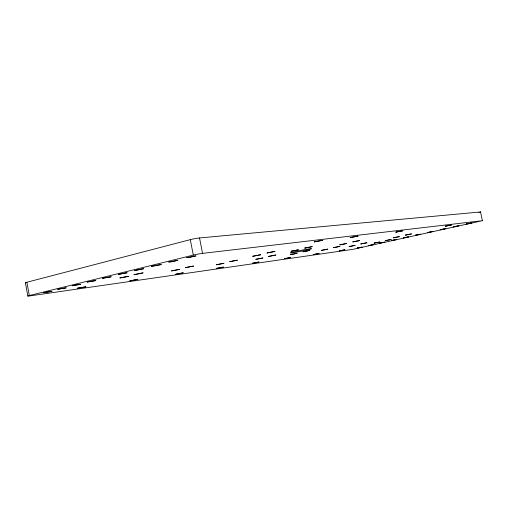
<?xml version="1.0" encoding="UTF-8"?>
<svg xmlns="http://www.w3.org/2000/svg" width="508" height="508" viewBox="0 0 508 508"><rect width="100%" height="100%" fill="white"/><g stroke="black" fill="none" stroke-linecap="round" stroke-linejoin="round"><path stroke-width="0.76" d="M480.32 212.103L480.752 211.938L199.542 237.954A6.629 0.527 -10.7 0 0 190.303 239.643L26.873 282.251A7.017 0.438 -10.1 0 0 25.622 282.861M29.312 295.542L193.294 255.105A6.636 0.406 -10.9 0 1 202.533 253.378L482.6 220.675L352.717 249.377L30.461 295.815A7.023 0.337 -10.4 0 1 29.312 295.542L26.873 282.251M479.361 212.35L478.834 212.471M480.549 211.931L482.39 220.682M199.542 237.954L202.533 253.378M190.303 239.643L193.294 255.105M25.4 282.785L27.826 296.024M137.827 279.286L129.877 280.899L137.827 279.286M143.535 268.738L134.639 270.548L143.535 268.738M143.008 272.879L134.01 274.707L143.008 272.879M151.467 266.275C159.188 265.576 169.304 262.541 151.467 266.275M168.815 262.007L171.901 261.779L177.914 260.306L168.815 262.007M171.501 270.916L179.686 269.367L171.501 270.916M186.722 257.607L189.719 257.41L195.917 255.886L186.722 257.607M175.793 274.225L183.166 272.821L175.793 274.225M185.325 267.633L193.573 266.071L185.325 267.633M216.325 264.757L223.882 263.322L216.325 264.757M216.465 268.402L223.323 267.094L216.465 268.402M229.73 261.626L237.35 260.185L229.73 261.626M253.003 256.191L252.711 256.349L260.725 254.73L253.003 256.191M267.265 252.863L266.935 253.028L275.05 251.39L267.265 252.863M255.829 259.334L262.852 257.994L255.829 259.334M252.476 263.252L258.883 262.026L252.476 263.252M268.815 256.343L268.516 256.489L275.888 254.997L268.815 256.343M291.313 251.162L290.951 251.32L298.475 249.796L291.313 251.162M314.731 241.776L314.268 241.979L322.726 240.265L314.731 241.776M305.073 247.987L304.679 248.158L312.287 246.615L305.073 247.987M290.671 254.552L290.341 254.686L297.218 253.295L290.671 254.552M284.645 258.648L290.659 257.493L284.645 258.648M303.238 251.689L302.876 251.835L309.829 250.425L303.238 251.689M350.717 237.471L350.196 237.674L358.102 236.074L350.717 237.471M321.678 250.292L321.31 250.431L327.819 249.117L321.678 250.292M313.5 254.514L313.169 254.641L319.17 253.429L313.5 254.514M340.163 244.735L339.731 244.9L346.615 243.503L340.163 244.735M333.839 247.548L333.439 247.694L340.017 246.367L333.839 247.548M353.2 241.783L352.736 241.954L359.696 240.544L353.2 241.783M349.402 246.482L349.002 246.621L355.181 245.377L349.402 246.482M339.547 250.787L339.192 250.908L344.913 249.758L339.547 250.787M361.169 243.853L360.737 243.999L366.979 242.735L361.169 243.853M396.259 232.023L395.688 232.219L402.895 230.759L396.259 232.023M357.461 248.012L357.111 248.126L362.172 247.104L357.461 248.012M374.364 243.053L373.939 243.192L379.825 242.005L374.364 243.053M368.725 245.523L368.357 245.637L373.469 244.608L368.725 245.523M393.751 237.693L393.262 237.852L399.453 236.601L393.751 237.693M385.756 240.525L385.299 240.671L391.243 239.471L385.756 240.525M380.181 242.989L379.8 243.11L384.956 242.068L380.181 242.989M405.886 234.988L405.371 235.153L411.62 233.89L405.886 234.988M391.839 240.411L391.433 240.538L396.64 239.484L391.839 240.411M403.708 237.782L403.276 237.915L408.534 236.855L403.708 237.782M415.779 235.115L415.328 235.248L420.63 234.182L415.779 235.115M445.789 226.098L445.186 226.282L451.631 224.981L445.789 226.098M428.073 232.391L427.596 232.537L432.949 231.458L428.073 232.391M44.425 292.538L43.504 292.811L52.045 291.313L44.425 292.538M440.582 229.629L440.08 229.775L445.491 228.683L440.582 229.629M58.585 289.058L57.62 289.344L66.224 287.839L58.585 289.058M453.327 226.809C451.974 227.457 466.623 224.041 453.327 226.809M73.146 285.477L72.142 285.775L80.797 284.264L73.146 285.477M88.138 281.794L87.09 282.099L95.796 280.581L88.138 281.794M103.569 277.997L102.47 278.321L111.233 276.796L103.569 277.997M466.3 223.939C463.906 224.765 480.212 221.075 466.3 223.939M119.456 274.091L118.313 274.422L127.114 272.771L119.456 274.091M78.194 288.049L77.165 288.341L85.941 286.791L78.194 288.049M120.968 277.685L119.805 278.016L128.714 276.333L120.968 277.685M292.119 252.838A10.738 0.457 -11.3 0 0 310.331 249.168A10.738 0.457 -11.3 0 0 300.387 250.469A10.738 0.457 -11.3 0 0 292.119 252.838"/></g></svg>
